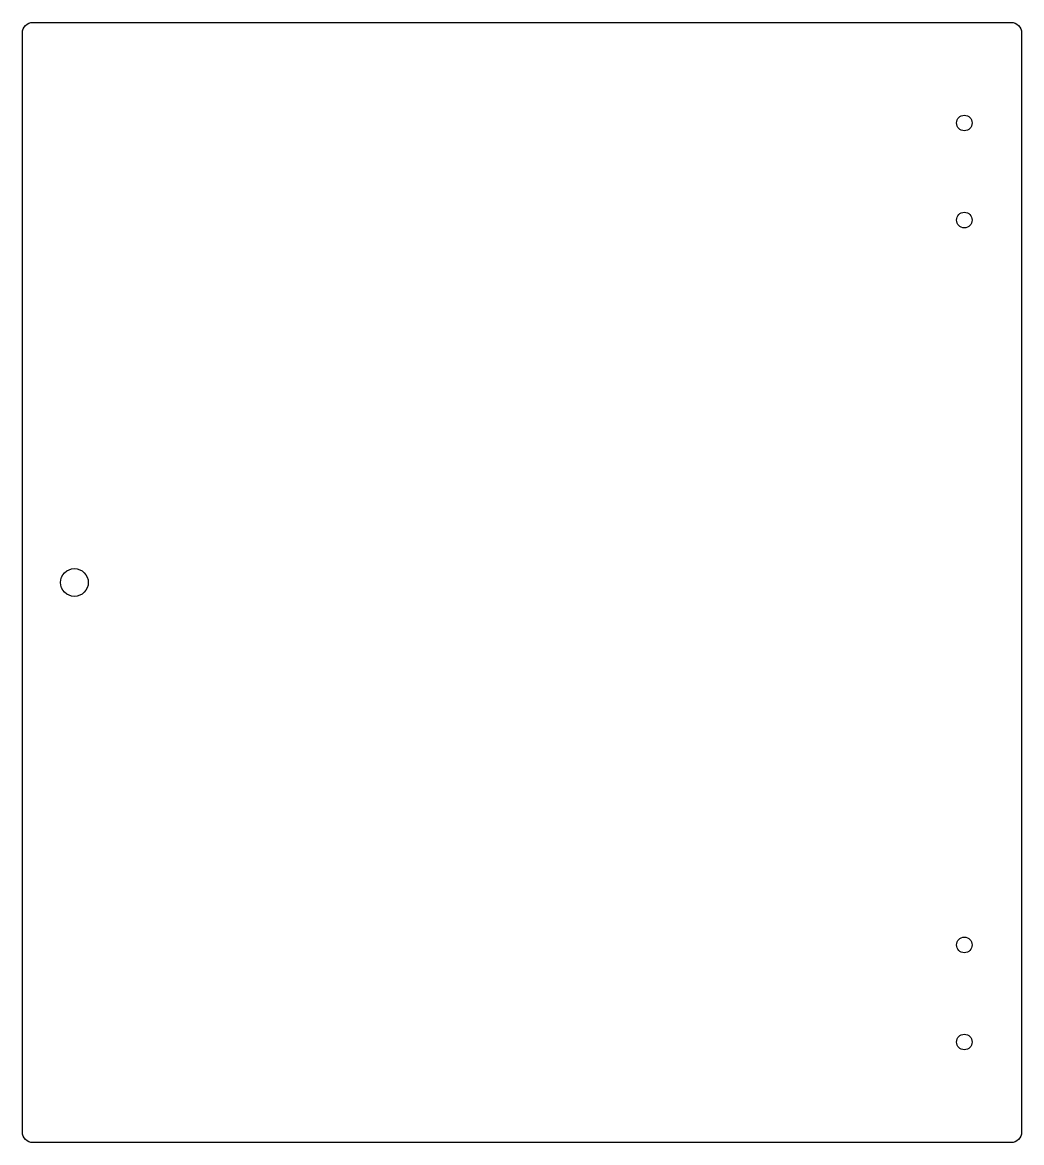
# Model space of a CAD drawing. Header units: millimetres. Extents: x -289 to -1, y -324 to -1.
import ezdxf

# ---------------------------------------------------------------- set-up
doc = ezdxf.new("R2010")
doc.units = ezdxf.units.MM
doc.layers.get('0').update_dxf_attribs({"linetype": 'CONTINUOUS'})

msp = doc.modelspace()

# ---------------------------------------------------------------- linework, layer by layer
msp.add_lwpolyline([(-286, -324, -0.414214), (-289, -321), (-289, -4, -0.414214), (-286, -1), (-4, -1, -0.414214), (-1, -4), (-1, -321, -0.414214), (-4, -324)], format="xyb", close=True)
for centre, radius in [((-17.5, -30), 2.25), ((-17.5, -58), 2.25), ((-274, -162.5), 4), ((-17.5, -267), 2.25), ((-17.5, -295), 2.25)]:
    msp.add_circle(centre, radius)

doc.saveas('drawing.dxf')
